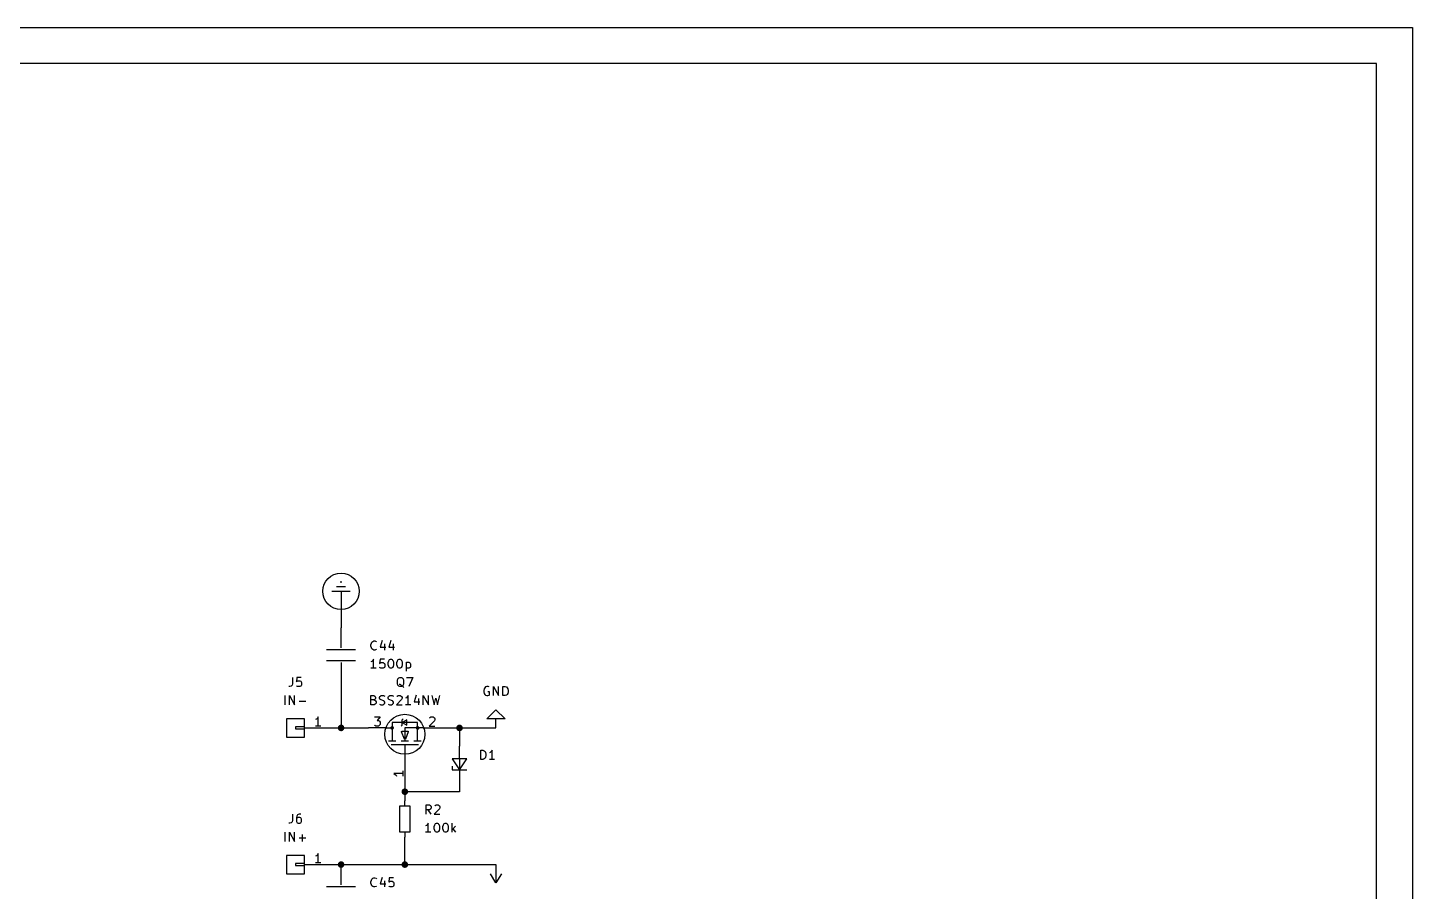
# Model space of a CAD drawing. Extents: x -8 to 289, y -13 to 197.
# Drawn here: x 96.3 to 289.3, y 76.6 to 196.9 of the extents above; entities that cross this region are included whole.
import ezdxf

# ---------------------------------------------------------------- set-up
doc = ezdxf.new("R2010")
doc.units = 0
doc.header["$MEASUREMENT"] = 0
doc.layers.get('0').update_dxf_attribs({"linetype": 'CONTINUOUS'})
doc.layers.add('BLACK', color=7, linetype='CONTINUOUS')

msp = doc.modelspace()

# ---------------------------------------------------------------- linework, layer by layer
at = {"linetype": 'Continuous'}
msp.add_lwpolyline([(-7.68, 196.94), (289.32, 196.94), (289.32, -13.06), (-7.68, -13.06)], close=True, dxfattribs=at)
at = {"layer": 'BLACK', "linetype": 'Continuous'}
for p, q in [((284.32, 191.94), (12.31, 191.94)), ((284.32, -8.07), (284.32, 191.94)), ((140.15, 119.65), (139.9, 119.65)), ((138.75, 118.38), (141.29, 118.38)), ((140.66, 119.01), (139.39, 119.01)), ((140.02, 118.38), (140.02, 114.57)), ((140.02, 114.57), (140.02, 113.3)), ((140.02, 110.5), (140.02, 113.3)), ((140.02, 110.5), (140.02, 113.3)), ((137.99, 110.25), (142.05, 110.25)), ((144.19, 110.91), (144.25, 111.15)), ((144.19, 110.91), (144.25, 111.15)), ((144.19, 110.72), (144.19, 110.91)), ((144.19, 110.72), (144.19, 110.91)), ((144.25, 110.48), (144.19, 110.72)), ((144.25, 110.48), (144.19, 110.72)), ((144.25, 111.15), (144.31, 111.27)), ((144.25, 111.15), (144.31, 111.27)), ((144.31, 110.36), (144.25, 110.48)), ((144.31, 110.36), (144.25, 110.48)), ((144.31, 111.27), (144.43, 111.39)), ((144.31, 111.27), (144.43, 111.39)), ((144.43, 110.24), (144.31, 110.36)), ((144.43, 110.24), (144.31, 110.36)), ((144.43, 111.39), (144.61, 111.45)), ((144.43, 111.39), (144.61, 111.45)), ((144.61, 110.18), (144.43, 110.24)), ((144.61, 110.18), (144.43, 110.24)), ((144.61, 111.45), (144.73, 111.45)), ((144.61, 111.45), (144.73, 111.45)), ((144.73, 110.18), (144.61, 110.18)), ((144.73, 110.18), (144.61, 110.18)), ((144.73, 111.45), (144.91, 111.39)), ((144.73, 111.45), (144.91, 111.39)), ((144.91, 110.24), (144.73, 110.18)), ((144.91, 110.24), (144.73, 110.18)), ((144.91, 111.39), (144.97, 111.33)), ((144.91, 111.39), (144.97, 111.33)), ((144.97, 110.3), (144.91, 110.24)), ((144.97, 110.3), (144.91, 110.24)), ((145.76, 111.51), (145.46, 110.6)), ((145.76, 111.51), (145.46, 110.6)), ((145.46, 110.6), (146.24, 110.6)), ((145.46, 110.6), (146.24, 110.6)), ((146.06, 111.03), (146.06, 110.18)), ((146.06, 111.03), (146.06, 110.18)), ((146.97, 111.51), (146.66, 110.6)), ((146.97, 111.51), (146.66, 110.6)), ((146.66, 110.6), (147.45, 110.6)), ((146.66, 110.6), (147.45, 110.6)), ((147.27, 111.03), (147.27, 110.18)), ((147.27, 111.03), (147.27, 110.18)), ((137.99, 108.73), (142.05, 108.73)), ((140.02, 108.47), (140.02, 105.68)), ((140.02, 108.47), (140.02, 105.68)), ((144.31, 108.61), (144.19, 108.55)), ((144.31, 108.61), (144.19, 108.55)), ((144.43, 108.73), (144.31, 108.61)), ((144.43, 108.73), (144.31, 108.61)), ((144.55, 108.91), (144.43, 108.73)), ((144.55, 108.91), (144.43, 108.73)), ((144.55, 107.64), (144.55, 108.91)), ((144.55, 107.64), (144.55, 108.91)), ((145.46, 108.91), (145.39, 108.31)), ((145.46, 108.91), (145.39, 108.31)), ((145.39, 108.31), (145.46, 108.37)), ((145.39, 108.31), (145.46, 108.37)), ((146.06, 108.91), (145.46, 108.91)), ((146.06, 108.91), (145.46, 108.91)), ((145.46, 108.37), (145.58, 108.43)), ((145.46, 108.37), (145.58, 108.43)), ((145.58, 108.43), (145.88, 108.43)), ((145.58, 108.43), (145.88, 108.43)), ((145.88, 108.43), (146, 108.37)), ((145.88, 108.43), (146, 108.37)), ((146, 108.37), (146.06, 108.31)), ((146, 108.37), (146.06, 108.31)), ((146.06, 108.31), (146.12, 108.18)), ((146.06, 108.31), (146.12, 108.18)), ((146.12, 108.18), (146.12, 107.88)), ((146.12, 108.18), (146.12, 107.88)), ((146.6, 108.43), (146.66, 108.67)), ((146.6, 108.43), (146.66, 108.67)), ((146.6, 108.12), (146.6, 108.43)), ((146.6, 108.12), (146.6, 108.43)), ((146.66, 107.88), (146.6, 108.12)), ((146.66, 107.88), (146.6, 108.12)), ((146.66, 108.67), (146.73, 108.79)), ((146.66, 108.67), (146.73, 108.79)), ((146.73, 108.79), (146.79, 108.85)), ((146.73, 108.79), (146.79, 108.85)), ((146.79, 108.85), (146.91, 108.91)), ((146.79, 108.85), (146.91, 108.91)), ((146.91, 108.91), (147.03, 108.91)), ((146.91, 108.91), (147.03, 108.91)), ((147.03, 108.91), (147.15, 108.85)), ((147.03, 108.91), (147.15, 108.85)), ((147.15, 108.85), (147.21, 108.79)), ((147.15, 108.85), (147.21, 108.79)), ((147.21, 108.79), (147.27, 108.67)), ((147.21, 108.79), (147.27, 108.67)), ((147.27, 108.67), (147.33, 108.43)), ((147.27, 108.67), (147.33, 108.43)), ((147.33, 108.12), (147.27, 107.88)), ((147.33, 108.12), (147.27, 107.88)), ((147.33, 108.43), (147.33, 108.12)), ((147.33, 108.43), (147.33, 108.12)), ((147.81, 108.43), (147.87, 108.67)), ((147.81, 108.43), (147.87, 108.67)), ((147.81, 108.12), (147.81, 108.43)), ((147.81, 108.12), (147.81, 108.43)), ((147.87, 107.88), (147.81, 108.12)), ((147.87, 107.88), (147.81, 108.12)), ((147.87, 108.67), (147.93, 108.79)), ((147.87, 108.67), (147.93, 108.79)), ((147.93, 108.79), (148, 108.85)), ((147.93, 108.79), (148, 108.85)), ((148, 108.85), (148.12, 108.91)), ((148, 108.85), (148.12, 108.91)), ((148.12, 108.91), (148.24, 108.91)), ((148.12, 108.91), (148.24, 108.91)), ((148.24, 108.91), (148.36, 108.85)), ((148.24, 108.91), (148.36, 108.85)), ((148.36, 108.85), (148.42, 108.79)), ((148.36, 108.85), (148.42, 108.79)), ((148.42, 108.79), (148.48, 108.67)), ((148.42, 108.79), (148.48, 108.67)), ((148.48, 108.67), (148.54, 108.43)), ((148.48, 108.67), (148.54, 108.43)), ((148.54, 108.12), (148.48, 107.88)), ((148.54, 108.12), (148.48, 107.88)), ((148.54, 108.43), (148.54, 108.12)), ((148.54, 108.43), (148.54, 108.12)), ((149.08, 108.49), (149.08, 107.22)), ((149.08, 108.43), (149.2, 108.49)), ((149.08, 108.49), (149.08, 107.22)), ((149.08, 108.43), (149.2, 108.49)), ((149.2, 108.49), (149.45, 108.49)), ((149.2, 108.49), (149.45, 108.49)), ((149.45, 108.49), (149.57, 108.43)), ((149.45, 108.49), (149.57, 108.43)), ((149.57, 108.43), (149.63, 108.37)), ((149.57, 108.43), (149.63, 108.37)), ((149.63, 108.37), (149.69, 108.24)), ((149.63, 108.37), (149.69, 108.24)), ((149.69, 108.24), (149.69, 107.88)), ((149.69, 108.24), (149.69, 107.88)), ((133.25, 106.37), (133.25, 105.46)), ((133.25, 106.37), (133.25, 105.46)), ((133.85, 106.37), (133.79, 105.77)), ((133.85, 106.37), (133.79, 105.77)), ((134.46, 106.37), (133.85, 106.37)), ((134.46, 106.37), (133.85, 106.37)), ((144.91, 107.64), (144.19, 107.64)), ((144.91, 107.64), (144.19, 107.64)), ((145.46, 107.7), (145.39, 107.76)), ((145.46, 107.7), (145.39, 107.76)), ((145.58, 107.64), (145.46, 107.7)), ((145.58, 107.64), (145.46, 107.7)), ((145.88, 107.64), (145.58, 107.64)), ((145.88, 107.64), (145.58, 107.64)), ((146, 107.7), (145.88, 107.64)), ((146, 107.7), (145.88, 107.64)), ((146.06, 107.76), (146, 107.7)), ((146.06, 107.76), (146, 107.7)), ((146.12, 107.88), (146.06, 107.76)), ((146.12, 107.88), (146.06, 107.76)), ((146.73, 107.76), (146.66, 107.88)), ((146.73, 107.76), (146.66, 107.88)), ((146.79, 107.7), (146.73, 107.76)), ((146.79, 107.7), (146.73, 107.76)), ((146.91, 107.64), (146.79, 107.7)), ((146.91, 107.64), (146.79, 107.7)), ((147.03, 107.64), (146.91, 107.64)), ((147.03, 107.64), (146.91, 107.64)), ((147.15, 107.7), (147.03, 107.64)), ((147.15, 107.7), (147.03, 107.64)), ((147.21, 107.76), (147.15, 107.7)), ((147.21, 107.76), (147.15, 107.7)), ((147.27, 107.88), (147.21, 107.76)), ((147.27, 107.88), (147.21, 107.76)), ((147.93, 107.76), (147.87, 107.88)), ((147.93, 107.76), (147.87, 107.88)), ((147.88, 105.95), (147.94, 106.19)), ((147.88, 105.95), (147.94, 106.19)), ((148, 107.7), (147.93, 107.76)), ((148, 107.7), (147.93, 107.76)), ((147.94, 106.19), (148.07, 106.31)), ((147.94, 106.19), (148.07, 106.31)), ((148.12, 107.64), (148, 107.7)), ((148.12, 107.64), (148, 107.7)), ((148.07, 106.31), (148.19, 106.37)), ((148.07, 106.31), (148.19, 106.37)), ((148.24, 107.64), (148.12, 107.64)), ((148.24, 107.64), (148.12, 107.64)), ((148.19, 106.37), (148.43, 106.37)), ((148.19, 106.37), (148.43, 106.37)), ((148.36, 107.7), (148.24, 107.64)), ((148.36, 107.7), (148.24, 107.64)), ((148.42, 107.76), (148.36, 107.7)), ((148.42, 107.76), (148.36, 107.7)), ((148.48, 107.88), (148.42, 107.76)), ((148.48, 107.88), (148.42, 107.76)), ((148.43, 106.37), (148.55, 106.31)), ((148.43, 106.37), (148.55, 106.31)), ((148.55, 106.31), (148.67, 106.19)), ((148.55, 106.31), (148.67, 106.19)), ((148.67, 106.19), (148.73, 105.95)), ((148.67, 106.19), (148.73, 105.95)), ((149.2, 107.64), (149.08, 107.7)), ((149.2, 107.64), (149.08, 107.7)), ((149.15, 106.37), (150, 106.37)), ((149.15, 106.37), (150, 106.37)), ((149.45, 107.64), (149.2, 107.64)), ((149.45, 107.64), (149.2, 107.64)), ((149.57, 107.7), (149.45, 107.64)), ((149.57, 107.7), (149.45, 107.64)), ((150, 106.37), (149.46, 105.1)), ((150, 106.37), (149.46, 105.1)), ((149.63, 107.76), (149.57, 107.7)), ((149.63, 107.76), (149.57, 107.7)), ((149.69, 107.88), (149.63, 107.76)), ((149.69, 107.88), (149.63, 107.76)), ((132.89, 105.1), (132.76, 105.1)), ((132.89, 105.1), (132.76, 105.1)), ((133.07, 105.16), (132.89, 105.1)), ((133.07, 105.16), (132.89, 105.1)), ((133.19, 105.28), (133.07, 105.16)), ((133.19, 105.28), (133.07, 105.16)), ((133.25, 105.46), (133.19, 105.28)), ((133.25, 105.46), (133.19, 105.28)), ((133.79, 105.77), (133.85, 105.83)), ((133.79, 105.77), (133.85, 105.83)), ((133.85, 105.16), (133.79, 105.22)), ((133.85, 105.16), (133.79, 105.22)), ((133.85, 105.83), (133.97, 105.89)), ((133.85, 105.83), (133.97, 105.89)), ((133.97, 105.1), (133.85, 105.16)), ((133.97, 105.1), (133.85, 105.16)), ((133.97, 105.89), (134.28, 105.89)), ((133.97, 105.89), (134.28, 105.89)), ((134.28, 105.1), (133.97, 105.1)), ((134.28, 105.1), (133.97, 105.1)), ((134.28, 105.89), (134.4, 105.83)), ((134.28, 105.89), (134.4, 105.83)), ((134.4, 105.16), (134.28, 105.1)), ((134.4, 105.16), (134.28, 105.1)), ((134.4, 105.83), (134.46, 105.77)), ((134.4, 105.83), (134.46, 105.77)), ((134.46, 105.22), (134.4, 105.16)), ((134.46, 105.22), (134.4, 105.16)), ((134.46, 105.77), (134.52, 105.64)), ((134.46, 105.77), (134.52, 105.64)), ((134.52, 105.34), (134.46, 105.22)), ((134.52, 105.34), (134.46, 105.22)), ((134.52, 105.64), (134.52, 105.34)), ((134.52, 105.64), (134.52, 105.34)), ((140.02, 105.68), (140.02, 99.33)), ((147.88, 105.52), (147.88, 105.95)), ((147.88, 105.52), (147.88, 105.95)), ((147.94, 105.28), (147.88, 105.52)), ((147.94, 105.28), (147.88, 105.52)), ((148.07, 105.16), (147.94, 105.28)), ((148.07, 105.16), (147.94, 105.28)), ((148.19, 105.1), (148.07, 105.16)), ((148.19, 105.1), (148.07, 105.16)), ((148.25, 105.4), (148.13, 105.4)), ((148.25, 105.4), (148.13, 105.4)), ((148.43, 105.1), (148.19, 105.1)), ((148.43, 105.1), (148.19, 105.1)), ((148.37, 105.34), (148.25, 105.4)), ((148.37, 105.34), (148.25, 105.4)), ((148.55, 105.16), (148.37, 105.34)), ((148.55, 105.16), (148.37, 105.34)), ((148.55, 105.16), (148.43, 105.1)), ((148.55, 105.16), (148.43, 105.1)), ((148.67, 105.28), (148.55, 105.16)), ((148.67, 105.28), (148.55, 105.16)), ((148.67, 105.04), (148.55, 105.16)), ((148.67, 105.04), (148.55, 105.16)), ((148.73, 105.52), (148.67, 105.28)), ((148.73, 105.52), (148.67, 105.28)), ((148.79, 104.98), (148.67, 105.04)), ((148.79, 104.98), (148.67, 105.04)), ((148.73, 105.95), (148.73, 105.52)), ((148.73, 105.95), (148.73, 105.52)), ((159.98, 104.8), (159.92, 104.56)), ((159.92, 104.56), (159.92, 104.37)), ((159.92, 104.37), (159.98, 104.13)), ((160.04, 104.92), (159.98, 104.8)), ((160.16, 105.04), (160.04, 104.92)), ((160.34, 105.1), (160.16, 105.04)), ((160.52, 105.1), (160.34, 105.1)), ((160.7, 104.37), (160.46, 104.37)), ((160.64, 105.04), (160.52, 105.1)), ((160.7, 103.95), (160.7, 104.37)), ((161.25, 103.83), (161.25, 105.1)), ((161.25, 105.1), (161.97, 103.83)), ((161.97, 103.83), (161.97, 105.1)), ((162.58, 103.83), (162.58, 105.1)), ((162.58, 105.1), (162.88, 105.1)), ((162.88, 105.1), (163.06, 105.04)), ((163.06, 105.04), (163.18, 104.92)), ((163.18, 104.92), (163.24, 104.8)), ((163.24, 104.8), (163.31, 104.56)), ((163.31, 104.37), (163.24, 104.13)), ((163.31, 104.56), (163.31, 104.37)), ((132.22, 102.56), (132.22, 103.83)), ((132.22, 102.56), (132.22, 103.83)), ((132.83, 102.56), (132.83, 103.83)), ((132.83, 103.83), (133.55, 102.56)), ((132.83, 102.56), (132.83, 103.83)), ((132.83, 103.83), (133.55, 102.56)), ((133.55, 102.56), (133.55, 103.83)), ((133.55, 102.56), (133.55, 103.83)), ((134.16, 103.04), (135.12, 103.04)), ((134.16, 103.04), (135.12, 103.04)), ((144.16, 102.56), (144.16, 103.83)), ((144.16, 103.83), (144.59, 103.83)), ((144.16, 102.56), (144.16, 103.83)), ((144.16, 103.83), (144.59, 103.83)), ((144.59, 103.23), (144.16, 103.23)), ((144.59, 103.23), (144.16, 103.23)), ((144.65, 102.56), (144.16, 102.56)), ((144.65, 102.56), (144.16, 102.56)), ((144.59, 103.83), (144.71, 103.77)), ((144.59, 103.83), (144.71, 103.77)), ((144.71, 103.29), (144.59, 103.23)), ((144.71, 103.29), (144.59, 103.23)), ((144.59, 103.23), (144.77, 103.16)), ((144.59, 103.23), (144.77, 103.16)), ((144.77, 102.62), (144.65, 102.56)), ((144.77, 102.62), (144.65, 102.56)), ((144.71, 103.77), (144.77, 103.71)), ((144.71, 103.77), (144.77, 103.71)), ((144.77, 103.35), (144.71, 103.29)), ((144.77, 103.35), (144.71, 103.29)), ((144.77, 103.71), (144.83, 103.59)), ((144.77, 103.71), (144.83, 103.59)), ((144.83, 103.47), (144.77, 103.35)), ((144.83, 103.47), (144.77, 103.35)), ((144.77, 103.16), (144.83, 103.1)), ((144.77, 103.16), (144.83, 103.1)), ((144.83, 102.68), (144.77, 102.62)), ((144.83, 102.68), (144.77, 102.62)), ((144.83, 103.59), (144.83, 103.47)), ((144.83, 103.59), (144.83, 103.47)), ((144.83, 103.1), (144.89, 102.98)), ((144.83, 103.1), (144.89, 102.98)), ((144.89, 102.8), (144.83, 102.68)), ((144.89, 102.8), (144.83, 102.68)), ((144.89, 102.98), (144.89, 102.8)), ((144.89, 102.98), (144.89, 102.8)), ((145.37, 103.59), (145.43, 103.71)), ((145.37, 103.59), (145.43, 103.71)), ((145.37, 103.47), (145.37, 103.59)), ((145.37, 103.47), (145.37, 103.59)), ((145.43, 103.35), (145.37, 103.47)), ((145.43, 103.35), (145.37, 103.47)), ((145.37, 102.62), (145.56, 102.56)), ((145.37, 102.62), (145.56, 102.56)), ((145.43, 103.71), (145.5, 103.77)), ((145.43, 103.71), (145.5, 103.77)), ((145.5, 103.29), (145.43, 103.35)), ((145.5, 103.29), (145.43, 103.35)), ((145.5, 103.77), (145.62, 103.83)), ((145.5, 103.77), (145.62, 103.83)), ((145.62, 103.23), (145.5, 103.29)), ((145.62, 103.23), (145.5, 103.29)), ((145.56, 102.56), (145.86, 102.56)), ((145.56, 102.56), (145.86, 102.56)), ((145.62, 103.83), (145.92, 103.83)), ((145.62, 103.83), (145.92, 103.83)), ((145.86, 103.16), (145.62, 103.23)), ((145.86, 103.16), (145.62, 103.23)), ((145.98, 103.1), (145.86, 103.16)), ((145.98, 103.1), (145.86, 103.16)), ((145.86, 102.56), (145.98, 102.62)), ((145.86, 102.56), (145.98, 102.62)), ((145.92, 103.83), (146.1, 103.77)), ((145.92, 103.83), (146.1, 103.77)), ((146.04, 103.04), (145.98, 103.1)), ((146.04, 103.04), (145.98, 103.1)), ((145.98, 102.62), (146.04, 102.68)), ((145.98, 102.62), (146.04, 102.68)), ((146.1, 102.92), (146.04, 103.04)), ((146.1, 102.92), (146.04, 103.04)), ((146.04, 102.68), (146.1, 102.8)), ((146.04, 102.68), (146.1, 102.8)), ((146.1, 102.8), (146.1, 102.92)), ((146.1, 102.8), (146.1, 102.92)), ((146.58, 103.59), (146.64, 103.71)), ((146.58, 103.59), (146.64, 103.71)), ((146.58, 103.47), (146.58, 103.59)), ((146.58, 103.47), (146.58, 103.59)), ((146.64, 103.35), (146.58, 103.47)), ((146.64, 103.35), (146.58, 103.47)), ((146.58, 102.62), (146.77, 102.56)), ((146.58, 102.62), (146.77, 102.56)), ((146.64, 103.71), (146.7, 103.77)), ((146.64, 103.71), (146.7, 103.77)), ((146.7, 103.29), (146.64, 103.35)), ((146.7, 103.29), (146.64, 103.35)), ((146.7, 103.77), (146.83, 103.83)), ((146.7, 103.77), (146.83, 103.83)), ((146.83, 103.23), (146.7, 103.29)), ((146.83, 103.23), (146.7, 103.29)), ((146.77, 102.56), (147.07, 102.56)), ((146.77, 102.56), (147.07, 102.56)), ((146.83, 103.83), (147.13, 103.83)), ((146.83, 103.83), (147.13, 103.83)), ((147.07, 103.16), (146.83, 103.23)), ((147.07, 103.16), (146.83, 103.23)), ((147.19, 103.1), (147.07, 103.16)), ((147.19, 103.1), (147.07, 103.16)), ((147.07, 102.56), (147.19, 102.62)), ((147.07, 102.56), (147.19, 102.62)), ((147.13, 103.83), (147.31, 103.77)), ((147.13, 103.83), (147.31, 103.77)), ((147.25, 103.04), (147.19, 103.1)), ((147.25, 103.04), (147.19, 103.1)), ((147.19, 102.62), (147.25, 102.68)), ((147.19, 102.62), (147.25, 102.68)), ((147.31, 102.92), (147.25, 103.04)), ((147.31, 102.92), (147.25, 103.04)), ((147.25, 102.68), (147.31, 102.8)), ((147.25, 102.68), (147.31, 102.8)), ((147.31, 102.8), (147.31, 102.92)), ((147.31, 102.8), (147.31, 102.92)), ((148.46, 103.29), (147.73, 102.56)), ((148.46, 103.29), (147.73, 102.56)), ((147.73, 102.56), (148.52, 102.56)), ((147.73, 102.56), (148.52, 102.56)), ((147.79, 103.71), (147.85, 103.77)), ((147.79, 103.71), (147.85, 103.77)), ((147.85, 103.77), (147.97, 103.83)), ((147.85, 103.77), (147.97, 103.83)), ((147.97, 103.83), (148.28, 103.83)), ((147.97, 103.83), (148.28, 103.83)), ((148.28, 103.83), (148.4, 103.77)), ((148.28, 103.83), (148.4, 103.77)), ((148.4, 103.77), (148.46, 103.71)), ((148.4, 103.77), (148.46, 103.71)), ((148.46, 103.71), (148.52, 103.59)), ((148.46, 103.71), (148.52, 103.59)), ((148.52, 103.47), (148.46, 103.29)), ((148.52, 103.47), (148.46, 103.29)), ((148.52, 103.59), (148.52, 103.47)), ((148.52, 103.59), (148.52, 103.47)), ((149.12, 103.53), (149, 103.47)), ((149.12, 103.53), (149, 103.47)), ((149.73, 102.56), (149, 102.56)), ((149.73, 102.56), (149, 102.56)), ((149.24, 103.65), (149.12, 103.53)), ((149.24, 103.65), (149.12, 103.53)), ((149.37, 103.83), (149.24, 103.65)), ((149.37, 103.83), (149.24, 103.65)), ((149.37, 102.56), (149.37, 103.83)), ((149.37, 102.56), (149.37, 103.83)), ((150.51, 103.89), (150.21, 102.98)), ((150.51, 103.89), (150.21, 102.98)), ((150.21, 102.98), (151, 102.98)), ((150.21, 102.98), (151, 102.98)), ((150.82, 103.41), (150.82, 102.56)), ((150.82, 103.41), (150.82, 102.56)), ((151.48, 102.56), (151.48, 103.83)), ((151.48, 103.83), (152.21, 102.56)), ((151.48, 102.56), (151.48, 103.83)), ((151.48, 103.83), (152.21, 102.56)), ((152.21, 102.56), (152.21, 103.83)), ((152.21, 102.56), (152.21, 103.83)), ((152.69, 103.83), (152.99, 102.56)), ((152.69, 103.83), (152.99, 102.56)), ((152.99, 102.56), (153.24, 103.47)), ((152.99, 102.56), (153.24, 103.47)), ((153.24, 103.47), (153.48, 102.56)), ((153.24, 103.47), (153.48, 102.56)), ((153.48, 102.56), (153.78, 103.83)), ((153.48, 102.56), (153.78, 103.83)), ((159.98, 104.13), (160.04, 104.01)), ((160.04, 104.01), (160.16, 103.89)), ((160.16, 103.89), (160.34, 103.83)), ((160.34, 103.83), (160.46, 103.83)), ((160.46, 103.83), (160.64, 103.89)), ((160.64, 103.89), (160.7, 103.95)), ((162.88, 103.83), (162.58, 103.83)), ((163.06, 103.89), (162.88, 103.83)), ((163.18, 104.01), (163.06, 103.89)), ((163.24, 104.13), (163.18, 104.01)), ((134.94, 100.6), (132.4, 100.6)), ((132.4, 100.6), (132.4, 98.06)), ((134.94, 98.06), (134.94, 100.6)), ((136.61, 100.55), (136.48, 100.49)), ((136.61, 100.55), (136.48, 100.49)), ((136.73, 100.67), (136.61, 100.55)), ((136.73, 100.67), (136.61, 100.55)), ((136.85, 100.86), (136.73, 100.67)), ((136.85, 100.86), (136.73, 100.67)), ((136.85, 99.59), (136.85, 100.86)), ((136.85, 99.59), (136.85, 100.86)), ((144.68, 100.86), (145.47, 100.86)), ((144.68, 100.86), (145.47, 100.86)), ((145.47, 100.86), (145.04, 100.37)), ((145.47, 100.86), (145.04, 100.37)), ((145.04, 100.37), (145.22, 100.37)), ((145.04, 100.37), (145.22, 100.37)), ((145.22, 100.37), (145.34, 100.31)), ((145.22, 100.37), (145.34, 100.31)), ((148.53, 100.47), (148.66, 100.6)), ((148.53, 99.71), (148.53, 100.47)), ((149.17, 100.47), (148.53, 100.09)), ((149.17, 99.71), (149.17, 100.47)), ((152.36, 100.74), (152.42, 100.8)), ((152.36, 100.74), (152.42, 100.8)), ((152.42, 100.8), (152.54, 100.86)), ((152.42, 100.8), (152.54, 100.86)), ((152.54, 100.86), (152.84, 100.86)), ((152.54, 100.86), (152.84, 100.86)), ((152.84, 100.86), (152.96, 100.8)), ((152.84, 100.86), (152.96, 100.8)), ((152.96, 100.8), (153.02, 100.74)), ((152.96, 100.8), (153.02, 100.74)), ((153.02, 100.74), (153.09, 100.61)), ((153.02, 100.74), (153.09, 100.61)), ((153.09, 100.49), (153.02, 100.31)), ((153.09, 100.49), (153.02, 100.31)), ((153.09, 100.61), (153.09, 100.49)), ((153.09, 100.61), (153.09, 100.49)), ((160.34, 100.6), (161.61, 101.87)), ((161.61, 100.6), (160.34, 100.6)), ((161.61, 101.87), (162.88, 100.6)), ((161.61, 99.33), (161.61, 100.6)), ((162.88, 100.6), (161.61, 100.6)), ((134.94, 99.46), (133.67, 99.46)), ((133.67, 99.46), (133.67, 99.2)), ((133.67, 99.2), (134.94, 99.2)), ((134.94, 99.2), (134.94, 99.46)), ((134.94, 99.33), (138.75, 99.33)), ((134.94, 99.33), (138.75, 99.33)), ((137.21, 99.59), (136.48, 99.59)), ((137.21, 99.59), (136.48, 99.59)), ((138.75, 99.33), (140.02, 99.33)), ((140.02, 99.33), (143.83, 99.33)), ((146.37, 99.33), (143.83, 99.33)), ((146.37, 99.33), (143.83, 99.33)), ((144.74, 99.65), (144.68, 99.71)), ((144.74, 99.65), (144.68, 99.71)), ((144.86, 99.59), (144.74, 99.65)), ((144.86, 99.59), (144.74, 99.65)), ((145.22, 99.59), (144.86, 99.59)), ((145.22, 99.59), (144.86, 99.59)), ((145.34, 99.65), (145.22, 99.59)), ((145.34, 99.65), (145.22, 99.59)), ((145.34, 100.31), (145.4, 100.25)), ((145.34, 100.31), (145.4, 100.25)), ((145.4, 99.71), (145.34, 99.65)), ((145.4, 99.71), (145.34, 99.65)), ((145.4, 100.25), (145.47, 100.13)), ((145.4, 100.25), (145.47, 100.13)), ((145.47, 99.83), (145.4, 99.71)), ((145.47, 99.83), (145.4, 99.71)), ((145.47, 100.13), (145.47, 99.83)), ((145.47, 100.13), (145.47, 99.83)), ((146.37, 99.33), (147.13, 99.33)), ((150.69, 100.09), (147.13, 100.09)), ((147.13, 100.09), (147.13, 97.55)), ((148.4, 99.58), (148.53, 99.71)), ((148.45, 98.82), (148.46, 98.83)), ((148.46, 98.79), (148.45, 98.82)), ((148.46, 98.83), (148.47, 98.85)), ((148.46, 98.83), (148.46, 98.83)), ((148.84, 97.78), (148.46, 98.79)), ((148.47, 98.85), (148.47, 98.87)), ((148.47, 98.87), (148.48, 98.87)), ((148.48, 98.88), (148.5, 98.89)), ((148.48, 98.87), (148.48, 98.88)), ((148.5, 98.89), (148.52, 98.9)), ((148.52, 98.9), (148.52, 98.89)), ((148.52, 98.89), (148.53, 98.9)), ((148.53, 100.09), (149.17, 99.71)), ((148.53, 98.9), (149.29, 98.9)), ((151.45, 99.33), (148.91, 99.33)), ((148.91, 99.33), (148.91, 97.55)), ((149.36, 98.79), (148.98, 97.78)), ((149.29, 98.9), (149.32, 98.89)), ((149.32, 98.89), (149.32, 98.89)), ((149.32, 98.89), (149.33, 98.89)), ((149.33, 98.89), (149.34, 98.87)), ((149.34, 98.87), (149.36, 98.86)), ((149.36, 98.86), (149.36, 98.85)), ((149.36, 98.85), (149.36, 98.85)), ((149.36, 98.85), (149.36, 98.83)), ((149.36, 98.83), (149.37, 98.81)), ((149.37, 98.81), (149.36, 98.8)), ((149.36, 98.8), (149.36, 98.79)), ((150.69, 97.55), (150.69, 100.09)), ((151.45, 99.33), (153.99, 99.33)), ((151.45, 99.33), (153.99, 99.33)), ((153.02, 100.31), (152.3, 99.59)), ((153.02, 100.31), (152.3, 99.59)), ((152.3, 99.59), (153.09, 99.59)), ((152.3, 99.59), (153.09, 99.59)), ((153.99, 99.33), (156.53, 99.33)), ((156.53, 99.33), (156.53, 96.79)), ((156.53, 99.33), (161.61, 99.33)), ((132.4, 98.06), (134.94, 98.06)), ((146.63, 97.55), (147.64, 97.55)), ((147.01, 97.04), (150.82, 97.04)), ((148.4, 97.55), (149.42, 97.55)), ((148.86, 97.76), (148.84, 97.78)), ((148.84, 97.78), (148.84, 97.78)), ((148.84, 97.78), (148.84, 97.78)), ((148.84, 97.78), (148.84, 97.78)), ((148.87, 97.74), (148.86, 97.76)), ((148.9, 97.73), (148.87, 97.74)), ((148.87, 97.74), (148.87, 97.74)), ((148.87, 97.74), (148.87, 97.74)), ((148.92, 97.73), (148.9, 97.73)), ((148.91, 97.04), (148.91, 94.25)), ((148.93, 97.73), (148.92, 97.73)), ((148.95, 97.74), (148.93, 97.73)), ((148.93, 97.73), (148.93, 97.73)), ((148.97, 97.76), (148.95, 97.74)), ((148.98, 97.78), (148.97, 97.76)), ((148.97, 97.76), (148.97, 97.76)), ((148.97, 97.76), (148.97, 97.76)), ((148.97, 97.76), (148.97, 97.76)), ((150.18, 97.55), (151.2, 97.55)), ((156.53, 95.01), (156.53, 96.79)), ((155.52, 95.01), (156.53, 93.49)), ((157.55, 95.01), (155.52, 95.01)), ((156.53, 95.01), (156.53, 93.49)), ((156.53, 93.49), (157.55, 95.01)), ((159.49, 94.94), (159.49, 96.21)), ((159.49, 96.21), (159.79, 96.21)), ((159.79, 94.94), (159.49, 94.94)), ((159.79, 96.21), (159.97, 96.15)), ((159.97, 95), (159.79, 94.94)), ((159.97, 96.15), (160.09, 96.03)), ((160.09, 95.12), (159.97, 95)), ((160.09, 96.03), (160.15, 95.91)), ((160.15, 95.24), (160.09, 95.12)), ((160.15, 95.91), (160.21, 95.67)), ((160.21, 95.48), (160.15, 95.24)), ((160.21, 95.67), (160.21, 95.48)), ((160.82, 95.91), (160.7, 95.85)), ((161.42, 94.94), (160.7, 94.94)), ((160.94, 96.03), (160.82, 95.91)), ((161.06, 96.21), (160.94, 96.03)), ((161.06, 94.94), (161.06, 96.21)), ((148.65, 92.98), (147.38, 92.98)), ((147.38, 92.98), (147.57, 92.86)), ((148.65, 92.98), (147.38, 92.98)), ((147.38, 92.98), (147.57, 92.86)), ((147.57, 92.86), (147.69, 92.74)), ((147.57, 92.86), (147.69, 92.74)), ((147.69, 92.74), (147.75, 92.62)), ((147.69, 92.74), (147.75, 92.62)), ((148.65, 93.34), (148.65, 92.62)), ((148.65, 93.34), (148.65, 92.62)), ((148.91, 94.25), (148.91, 91.71)), ((148.91, 94.25), (148.91, 91.71)), ((155.52, 93.99), (155.52, 93.49)), ((155.52, 93.49), (157.55, 93.49)), ((156.53, 93.49), (156.53, 91.71)), ((148.91, 91.71), (148.91, 90.44)), ((156.53, 91.71), (156.53, 90.44)), ((148.91, 90.44), (148.91, 89.17)), ((156.53, 90.44), (148.91, 90.44)), ((148.91, 88.41), (148.91, 89.17)), ((133.25, 87.32), (133.25, 86.41)), ((133.25, 87.32), (133.25, 86.41)), ((133.85, 87.02), (133.79, 86.78)), ((133.85, 87.02), (133.79, 86.78)), ((133.97, 87.2), (133.85, 87.02)), ((133.97, 87.2), (133.85, 87.02)), ((134.03, 86.84), (133.91, 86.78)), ((134.03, 86.84), (133.91, 86.78)), ((134.03, 87.26), (133.97, 87.2)), ((134.03, 87.26), (133.97, 87.2)), ((134.16, 87.32), (134.03, 87.26)), ((134.16, 87.32), (134.03, 87.26)), ((134.28, 86.84), (134.03, 86.84)), ((134.28, 86.84), (134.03, 86.84)), ((134.4, 87.32), (134.16, 87.32)), ((134.4, 87.32), (134.16, 87.32)), ((134.4, 86.78), (134.28, 86.84)), ((134.4, 86.78), (134.28, 86.84)), ((148.15, 88.41), (148.15, 84.85)), ((149.67, 88.41), (148.15, 88.41)), ((149.67, 84.85), (149.67, 88.41)), ((151.87, 87.32), (151.87, 88.59)), ((151.87, 88.59), (152.35, 88.59)), ((152.35, 87.92), (151.87, 87.92)), ((152.59, 87.32), (152.17, 87.92)), ((152.35, 88.59), (152.47, 88.53)), ((152.47, 87.99), (152.35, 87.92)), ((152.47, 88.53), (152.53, 88.47)), ((152.53, 88.05), (152.47, 87.99)), ((152.53, 88.47), (152.59, 88.35)), ((152.59, 88.17), (152.53, 88.05)), ((152.59, 88.35), (152.59, 88.17)), ((153.74, 88.05), (153.01, 87.32)), ((153.01, 87.32), (153.8, 87.32)), ((153.08, 88.47), (153.14, 88.53)), ((153.14, 88.53), (153.26, 88.59)), ((153.26, 88.59), (153.56, 88.59)), ((153.56, 88.59), (153.68, 88.53)), ((153.68, 88.53), (153.74, 88.47)), ((153.74, 88.47), (153.8, 88.35)), ((153.8, 88.23), (153.74, 88.05)), ((153.8, 88.35), (153.8, 88.23)), ((132.89, 86.05), (132.76, 86.05)), ((132.89, 86.05), (132.76, 86.05)), ((133.07, 86.11), (132.89, 86.05)), ((133.07, 86.11), (132.89, 86.05)), ((133.19, 86.23), (133.07, 86.11)), ((133.19, 86.23), (133.07, 86.11)), ((133.25, 86.41), (133.19, 86.23)), ((133.25, 86.41), (133.19, 86.23)), ((133.79, 86.78), (133.79, 86.29)), ((133.79, 86.78), (133.79, 86.29)), ((133.85, 86.72), (133.79, 86.59)), ((133.85, 86.72), (133.79, 86.59)), ((133.79, 86.29), (133.85, 86.17)), ((133.79, 86.29), (133.85, 86.17)), ((133.91, 86.78), (133.85, 86.72)), ((133.91, 86.78), (133.85, 86.72)), ((133.85, 86.17), (133.91, 86.11)), ((133.85, 86.17), (133.91, 86.11)), ((133.91, 86.11), (134.03, 86.05)), ((133.91, 86.11), (134.03, 86.05)), ((134.03, 86.05), (134.28, 86.05)), ((134.03, 86.05), (134.28, 86.05)), ((134.28, 86.05), (134.4, 86.11)), ((134.28, 86.05), (134.4, 86.11)), ((134.46, 86.72), (134.4, 86.78)), ((134.46, 86.72), (134.4, 86.78)), ((134.4, 86.11), (134.46, 86.17)), ((134.4, 86.11), (134.46, 86.17)), ((134.52, 86.59), (134.46, 86.72)), ((134.52, 86.59), (134.46, 86.72)), ((134.46, 86.17), (134.52, 86.29)), ((134.46, 86.17), (134.52, 86.29)), ((134.52, 86.29), (134.52, 86.59)), ((134.52, 86.29), (134.52, 86.59)), ((151.93, 85.75), (151.81, 85.69)), ((152.05, 85.87), (151.93, 85.75)), ((152.17, 86.05), (152.05, 85.87)), ((152.17, 84.78), (152.17, 86.05)), ((153.01, 85.57), (153.08, 85.81)), ((153.01, 85.26), (153.01, 85.57)), ((153.08, 85.02), (153.01, 85.26)), ((153.08, 85.81), (153.14, 85.93)), ((153.14, 84.9), (153.08, 85.02)), ((153.14, 85.93), (153.2, 85.99)), ((153.2, 85.99), (153.32, 86.05)), ((153.32, 86.05), (153.44, 86.05)), ((153.44, 86.05), (153.56, 85.99)), ((153.56, 85.99), (153.62, 85.93)), ((153.62, 85.93), (153.68, 85.81)), ((153.68, 85.02), (153.62, 84.9)), ((153.68, 85.81), (153.74, 85.57)), ((153.74, 85.26), (153.68, 85.02)), ((153.74, 85.57), (153.74, 85.26)), ((154.22, 85.57), (154.28, 85.81)), ((154.22, 85.26), (154.22, 85.57)), ((154.28, 85.02), (154.22, 85.26)), ((154.28, 85.81), (154.35, 85.93)), ((154.35, 84.9), (154.28, 85.02)), ((154.35, 85.93), (154.41, 85.99)), ((154.41, 85.99), (154.53, 86.05)), ((154.53, 86.05), (154.65, 86.05)), ((154.65, 86.05), (154.77, 85.99)), ((154.77, 85.99), (154.83, 85.93)), ((154.83, 85.93), (154.89, 85.81)), ((154.89, 85.02), (154.83, 84.9)), ((154.89, 85.81), (154.95, 85.57)), ((154.95, 85.26), (154.89, 85.02)), ((154.95, 85.57), (154.95, 85.26)), ((155.49, 84.78), (155.49, 86.05)), ((155.98, 85.63), (155.49, 85.14)), ((155.62, 85.26), (155.98, 84.78)), ((132.22, 83.51), (132.22, 84.78)), ((132.22, 83.51), (132.22, 84.78)), ((132.83, 83.51), (132.83, 84.78)), ((132.83, 84.78), (133.55, 83.51)), ((132.83, 83.51), (132.83, 84.78)), ((132.83, 84.78), (133.55, 83.51)), ((133.55, 83.51), (133.55, 84.78)), ((133.55, 83.51), (133.55, 84.78)), ((134.16, 83.99), (135.12, 83.99)), ((134.16, 83.99), (135.12, 83.99)), ((134.64, 83.51), (134.64, 84.48)), ((134.64, 83.51), (134.64, 84.48)), ((148.15, 84.85), (149.67, 84.85)), ((148.91, 84.85), (148.91, 84.09)), ((148.91, 80.28), (148.91, 84.09)), ((152.53, 84.78), (151.81, 84.78)), ((153.2, 84.84), (153.14, 84.9)), ((153.32, 84.78), (153.2, 84.84)), ((153.44, 84.78), (153.32, 84.78)), ((153.56, 84.84), (153.44, 84.78)), ((153.62, 84.9), (153.56, 84.84)), ((154.41, 84.84), (154.35, 84.9)), ((154.53, 84.78), (154.41, 84.84)), ((154.65, 84.78), (154.53, 84.78)), ((154.77, 84.84), (154.65, 84.78)), ((154.83, 84.9), (154.77, 84.84)), ((134.94, 81.55), (132.4, 81.55)), ((132.4, 81.55), (132.4, 79.01)), ((134.94, 79.01), (134.94, 81.55)), ((136.61, 81.5), (136.48, 81.44)), ((136.61, 81.5), (136.48, 81.44)), ((136.73, 81.62), (136.61, 81.5)), ((136.73, 81.62), (136.61, 81.5)), ((136.85, 81.81), (136.73, 81.62)), ((136.85, 81.81), (136.73, 81.62)), ((136.85, 80.54), (136.85, 81.81)), ((136.85, 80.54), (136.85, 81.81)), ((134.94, 80.41), (133.67, 80.41)), ((133.67, 80.41), (133.67, 80.15)), ((133.67, 80.15), (134.94, 80.15)), ((134.94, 80.15), (134.94, 80.41)), ((134.94, 80.28), (138.75, 80.28)), ((134.94, 80.28), (138.75, 80.28)), ((137.21, 80.54), (136.48, 80.54)), ((137.21, 80.54), (136.48, 80.54)), ((138.75, 80.28), (140.02, 80.28)), ((140.02, 77.48), (140.02, 80.28)), ((140.02, 80.28), (148.91, 80.28)), ((140.02, 77.48), (140.02, 80.28)), ((148.91, 80.28), (161.61, 80.28)), ((161.61, 80.28), (161.61, 77.74)), ((132.4, 79.01), (134.94, 79.01)), ((137.99, 77.23), (142.05, 77.23)), ((144.19, 77.89), (144.25, 78.13)), ((144.19, 77.89), (144.25, 78.13)), ((144.19, 77.7), (144.19, 77.89)), ((144.19, 77.7), (144.19, 77.89)), ((144.25, 77.46), (144.19, 77.7)), ((144.25, 77.46), (144.19, 77.7)), ((144.25, 78.13), (144.31, 78.25)), ((144.25, 78.13), (144.31, 78.25)), ((144.31, 77.34), (144.25, 77.46)), ((144.31, 77.34), (144.25, 77.46)), ((144.31, 78.25), (144.43, 78.37)), ((144.31, 78.25), (144.43, 78.37)), ((144.43, 77.22), (144.31, 77.34)), ((144.43, 77.22), (144.31, 77.34)), ((144.43, 78.37), (144.61, 78.43)), ((144.43, 78.37), (144.61, 78.43)), ((144.61, 77.16), (144.43, 77.22)), ((144.61, 77.16), (144.43, 77.22)), ((144.61, 78.43), (144.73, 78.43)), ((144.61, 78.43), (144.73, 78.43)), ((144.73, 78.43), (144.91, 78.37)), ((144.73, 78.43), (144.91, 78.37)), ((144.91, 77.22), (144.73, 77.16)), ((144.91, 77.22), (144.73, 77.16)), ((144.91, 78.37), (144.97, 78.31)), ((144.91, 78.37), (144.97, 78.31)), ((144.97, 77.28), (144.91, 77.22)), ((144.97, 77.28), (144.91, 77.22)), ((145.76, 78.49), (145.46, 77.58)), ((145.76, 78.49), (145.46, 77.58)), ((145.46, 77.58), (146.24, 77.58)), ((145.46, 77.58), (146.24, 77.58)), ((146.06, 78.01), (146.06, 77.16)), ((146.06, 78.01), (146.06, 77.16)), ((146.73, 78.43), (146.66, 77.83)), ((146.73, 78.43), (146.66, 77.83)), ((146.66, 77.83), (146.73, 77.89)), ((146.66, 77.83), (146.73, 77.89)), ((146.73, 77.22), (146.66, 77.28)), ((146.73, 77.22), (146.66, 77.28)), ((147.33, 78.43), (146.73, 78.43)), ((147.33, 78.43), (146.73, 78.43)), ((146.73, 77.89), (146.85, 77.95)), ((146.73, 77.89), (146.85, 77.95)), ((146.85, 77.16), (146.73, 77.22)), ((146.85, 77.16), (146.73, 77.22)), ((146.85, 77.95), (147.15, 77.95)), ((146.85, 77.95), (147.15, 77.95)), ((147.15, 77.95), (147.27, 77.89)), ((147.15, 77.95), (147.27, 77.89)), ((147.27, 77.22), (147.15, 77.16)), ((147.27, 77.22), (147.15, 77.16)), ((147.27, 77.89), (147.33, 77.83)), ((147.27, 77.89), (147.33, 77.83)), ((147.33, 77.28), (147.27, 77.22)), ((147.33, 77.28), (147.27, 77.22)), ((147.33, 77.83), (147.39, 77.7)), ((147.33, 77.83), (147.39, 77.7)), ((147.39, 77.4), (147.33, 77.28)), ((147.39, 77.4), (147.33, 77.28)), ((147.39, 77.7), (147.39, 77.4)), ((147.39, 77.7), (147.39, 77.4)), ((161.61, 77.74), (160.85, 79.01)), ((162.37, 79.01), (161.61, 77.74)), ((144.73, 77.16), (144.61, 77.16)), ((144.73, 77.16), (144.61, 77.16)), ((147.15, 77.16), (146.85, 77.16)), ((147.15, 77.16), (146.85, 77.16))]:
    msp.add_line(p, q, dxfattribs=at)
at = {"layer": 'BLACK'}
for points, const_width in [([(139.79, 99.33, 1), (140.25, 99.33, 1)], 0.457), ([(147.01, 99.33, 1), (147.26, 99.33, 1)], 0.254), ([(150.56, 99.33, 1), (150.82, 99.33, 1)], 0.254), ([(156.3, 99.33, 1), (156.76, 99.33, 1)], 0.457), ([(148.68, 90.44, 1), (149.14, 90.44, 1)], 0.457), ([(139.79, 80.28, 1), (140.25, 80.28, 1)], 0.457), ([(148.68, 80.28, 1), (149.14, 80.28, 1)], 0.457)]:
    msp.add_lwpolyline(points, format="xyb", close=True, dxfattribs=dict(at, const_width=const_width))
for centre, radius in [((140.02, 118.38), 2.54), ((148.91, 98.44), 2.79)]:
    msp.add_circle(centre, radius, dxfattribs=at)

doc.saveas('drawing.dxf')
